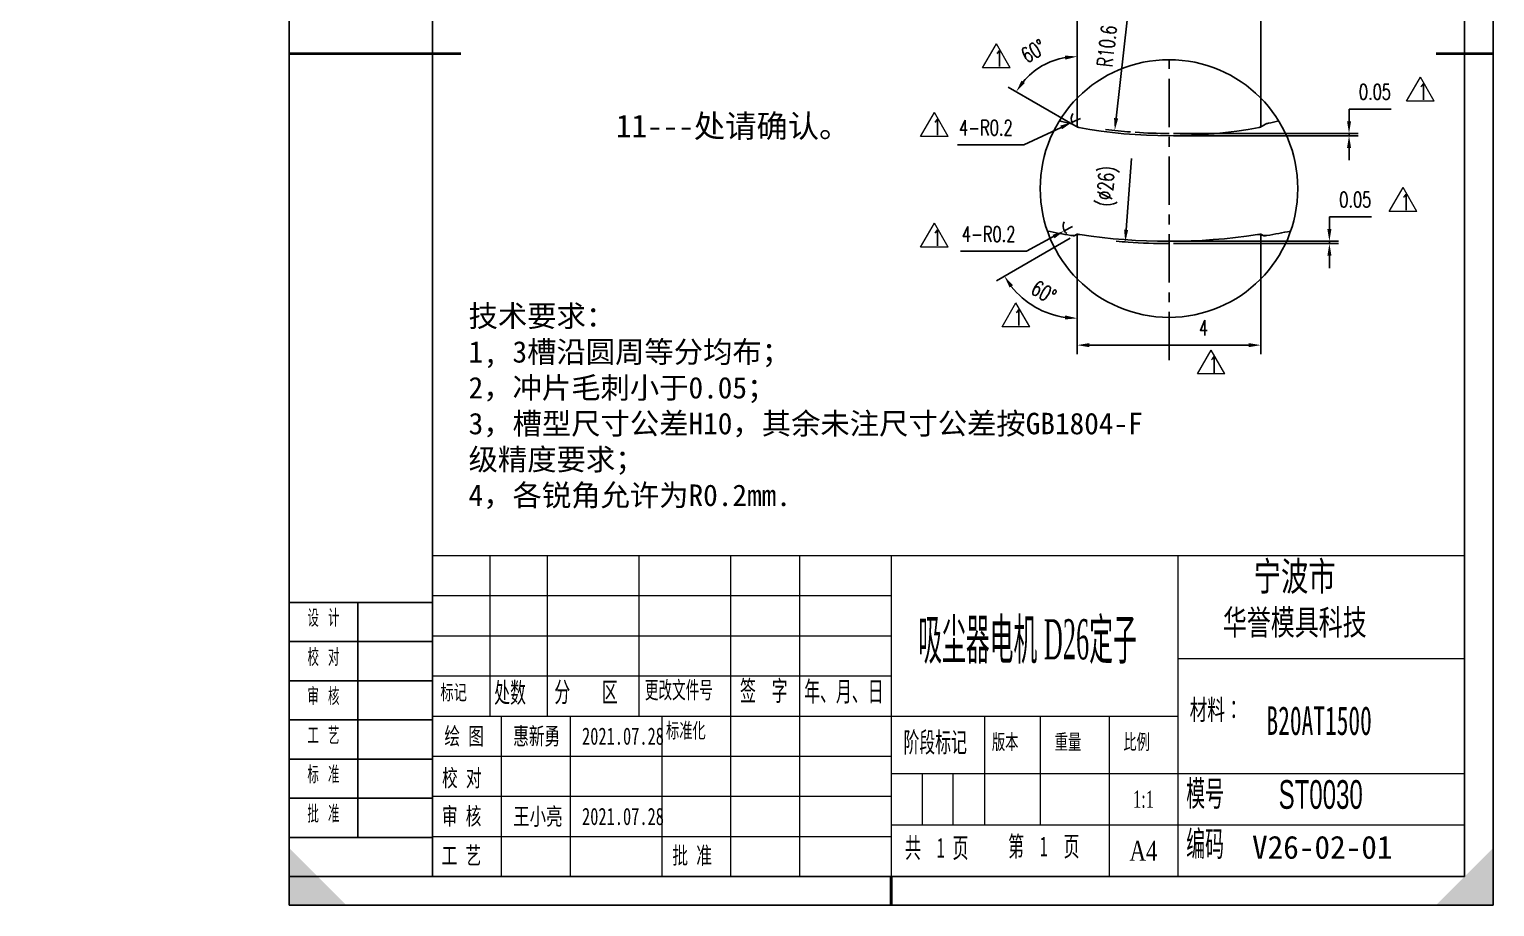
# Model space of a CAD drawing. Header units: millimetres. Extents: x 2517 to 77584, y 486 to 45347.
# Drawn here: x 3470.5 to 3566.3, y 864 to 921.4 of the extents above; entities that cross this region are included whole.
import ezdxf
from ezdxf.enums import TextEntityAlignment as Align

# ---------------------------------------------------------------- set-up
doc = ezdxf.new("R2010")
doc.units = ezdxf.units.MM
for name, pattern in [('CENTER', [50.8, 31.75, -6.35, 6.35, -6.35]), ('DIVIDE', [31.75, 12.7, -6.35, 0, -6.35, 0, -6.35]), ('SLD-实线', [0])]:
    doc.linetypes.add(name, pattern=pattern)
for name, color, linetype in [('01', 7, 'Continuous'), ('02', 1, 'Continuous'), ('CENTER', 1, 'CENTER'), ('DIM', 3, 'Continuous'), ('PART', 6, 'Continuous'), ('PH', 140, 'Continuous'), ('TEXT', 3, 'Continuous')]:
    doc.layers.add(name, color=color, linetype=linetype)
doc.layers.add('中心线', color=1, linetype='CENTER', lineweight=9)
doc.layers.add('双点划线', color=5, linetype='DIVIDE', lineweight=9)
doc.styles.add('BZZX', font='romans.shx', dxfattribs={"width": 0.8})
doc.styles.add('HZ', font='times.ttf', dxfattribs={"width": 0.8})
doc.styles.add('SLDTEXTSTYLE0', font='TXT', dxfattribs={"width": 0.7, "bigfont": 'bigfont'})
doc.styles.add('SLDTEXTSTYLE3', font='TXT', dxfattribs={"width": 0.6, "bigfont": 'bigfont'})
doc.styles.add('SLDTEXTSTYLE4', font='TXT', dxfattribs={"width": 0.7})
doc.styles.add('SLDTEXTSTYLE7', font='', dxfattribs={"width": 0.58})
doc.styles.get("Standard").update_dxf_attribs({"font": 'simfang.ttf'})
doc.styles.add('工程字', font='romans.shx', dxfattribs={"width": 0.7, "bigfont": 'gbcbig.shx'})
doc.styles.get('SLDTEXTSTYLE7').set_extended_font_data('SimSun')
doc.dimstyles.new('放大3倍', dxfattribs={"dimtxt": 1, "dimasz": 0.8, "dimexe": 0.6, "dimexo": 0.3, "dimtad": 1, "dimtoh": 1, "dimdec": 3, "dimlfac": 0.333333, "dimzin": 9, "dimdsep": 46, "dimtxsty": '工程字', "dimcen": 1, "dimclrd": 3, "dimclre": 3, "dimclrt": 4, "dimadec": 1, "dimazin": 0, "dimtfac": 0.7, "dimtdec": 3, "dimtmove": 0, "dimatfit": 3, "dimfxl": 1, "dimtolj": 1, "dimarcsym": 0})

# ---------------------------------------------------------------- blocks, each defined once
blk = doc.blocks.new('*U394')
at = {"layer": '01', "const_width": 0.5}
for points in [[(105, 297), (105, 287)], [(0, 148.5), (30, 148.5)], [(210, 148.5), (200, 148.5)], [(105, 0), (105, 5)]]:
    blk.add_lwpolyline(points, dxfattribs=at)
at = {"layer": '01'}
for points in [[(205, 292), (25, 292)], [(25, 292), (25, 5)], [(205, 5), (205, 292)], [(25, 5), (205, 5)]]:
    blk.add_lwpolyline(points, dxfattribs=at)
for points in [[(10, 297), (0, 297), (0, 287)], [(210, 287), (210, 297), (200, 297)], [(10, 0), (0, 0), (0, 10)], [(200, 0), (210, 0), (210, 10)]]:
    blk.add_solid(points, dxfattribs=at)
at = {"layer": '02'}
for points in [[(210, 297), (0, 297)], [(0, 297), (0, 0)], [(210, 0), (210, 297)], [(0, 0), (210, 0)]]:
    blk.add_lwpolyline(points, dxfattribs=at)
blk = doc.blocks.new('*D416')
at = {"layer": 'Defpoints', "color": 0, "transparency": 16777216}
for p in [(3539.01, 907.955), (3551.01, 907.955, 0), (3551.01, 900.699)]:
    blk.add_point(p, dxfattribs=at)
at = {"layer": 'PART', "color": 3, "lineweight": -2, "transparency": 16777216}
for p, q in [((3539.01, 907.655), (3539.01, 900.099)), ((3551.01, 907.655), (3551.01, 900.099)), ((3539.81, 900.699), (3550.21, 900.699))]:
    blk.add_line(p, q, dxfattribs=at)
at = {"layer": 'PART', "color": 3, "transparency": 16777216}
for points in [[(3539.81, 900.832), (3539.81, 900.565), (3539.01, 900.699)], [(3550.21, 900.832), (3550.21, 900.565), (3551.01, 900.699)]]:
    blk.add_solid(points, dxfattribs=at)
at = {"layer": 'PART', "color": 4, "transparency": 16777216, "insert": (3547.27, 901.824), "char_height": 1, "attachment_point": 5, "style": '工程字'}
blk.add_mtext('\\A1;4', dxfattribs=at)
blk = doc.blocks.new('*D417')
at = {"layer": 'Defpoints', "color": 0, "transparency": 16777216}
for p in [(3551.01, 922.715), (3539.01, 914.958), (3551.01, 914.958)]:
    blk.add_point(p, dxfattribs=at)
at = {"layer": 'PART', "color": 3, "lineweight": -2, "transparency": 16777216}
for p, q in [((3539.01, 915.258), (3539.01, 923.315)), ((3551.01, 915.258), (3551.01, 923.315)), ((3539.81, 922.715), (3550.21, 922.715))]:
    blk.add_line(p, q, dxfattribs=at)
at = {"layer": 'PART', "color": 3, "transparency": 16777216}
for points in [[(3539.81, 922.848), (3539.81, 922.582), (3539.01, 922.715)], [(3550.21, 922.848), (3550.21, 922.582), (3551.01, 922.715)]]:
    blk.add_solid(points, dxfattribs=at)
at = {"layer": 'PART', "color": 4, "transparency": 16777216, "insert": (3544.059, 923.84), "char_height": 1, "attachment_point": 5, "style": '工程字'}
blk.add_mtext('\\A1;4', dxfattribs=at)
blk = doc.blocks.new('*D418')
at = {"layer": 'Defpoints', "color": 0, "transparency": 16777216}
for p in [(3545.01, 914.539), (3545.01, 914.389), (3556.785, 914.539)]:
    blk.add_point(p, dxfattribs=at)
at = {"layer": 'PART', "color": 3, "lineweight": -2, "transparency": 16777216}
for p, q in [((3556.785, 915.339), (3556.785, 916.139)), ((3556.785, 916.139), (3559.543, 916.139)), ((3545.31, 914.539), (3557.385, 914.539)), ((3545.31, 914.389), (3557.385, 914.389)), ((3556.785, 914.389), (3556.785, 914.539)), ((3556.785, 913.589), (3556.785, 912.789))]:
    blk.add_line(p, q, dxfattribs=at)
at = {"layer": 'PART', "color": 3, "transparency": 16777216}
for points in [[(3556.652, 915.339), (3556.918, 915.339), (3556.785, 914.539)], [(3556.652, 913.589), (3556.918, 913.589), (3556.785, 914.389)]]:
    blk.add_solid(points, dxfattribs=at)
at = {"layer": 'PART', "color": 4, "transparency": 16777216, "insert": (3558.477, 917.264), "char_height": 1, "attachment_point": 5, "style": '工程字'}
blk.add_mtext('\\A1;0.05', dxfattribs=at)
blk = doc.blocks.new('*D419')
at = {"layer": 'Defpoints', "color": 0, "transparency": 16777216}
for p in [(3545.01, 907.489), (3545.01, 907.339), (3555.5, 907.489)]:
    blk.add_point(p, dxfattribs=at)
at = {"layer": 'PART', "color": 3, "lineweight": -2, "transparency": 16777216}
for p, q in [((3555.5, 908.289), (3555.5, 909.089)), ((3555.5, 909.089), (3558.259, 909.089)), ((3545.31, 907.489), (3556.1, 907.489)), ((3545.31, 907.339), (3556.1, 907.339)), ((3555.5, 907.339), (3555.5, 907.489)), ((3555.5, 906.539), (3555.5, 905.739))]:
    blk.add_line(p, q, dxfattribs=at)
at = {"layer": 'PART', "color": 3, "transparency": 16777216}
for points in [[(3555.367, 908.289), (3555.634, 908.289), (3555.5, 907.489)], [(3555.367, 906.539), (3555.634, 906.539), (3555.5, 907.339)]]:
    blk.add_solid(points, dxfattribs=at)
at = {"layer": 'PART', "color": 4, "transparency": 16777216, "insert": (3557.192, 910.214), "char_height": 1, "attachment_point": 5, "style": '工程字'}
blk.add_mtext('\\A1;0.05', dxfattribs=at)
blk = doc.blocks.new('*D407')
at = {"layer": 'Defpoints', "color": 0, "transparency": 16777216}
for p in [(3545.01, 946.339), (3541.461, 914.738)]:
    blk.add_point(p, dxfattribs=at)
at = {"layer": 'PART', "color": 3, "lineweight": -2, "transparency": 16777216}
blk.add_line((3542.292, 922.136), (3541.55, 915.533), dxfattribs=at)
blk.add_arc((3545.01, 946.339), 31.8, 262.51113, 265.47146, dxfattribs=at)
at = {"layer": 'PART', "color": 3, "transparency": 16777216}
blk.add_solid([(3541.418, 915.548), (3541.683, 915.518), (3541.461, 914.738)], dxfattribs=at)
at = {"layer": 'PART', "color": 4, "transparency": 16777216, "insert": (3540.948, 920.249), "char_height": 1, "attachment_point": 5, "rotation": 83.59218, "style": '工程字'}
blk.add_mtext('\\A1;R10.6', dxfattribs=at)
blk = doc.blocks.new('*D420')
at = {"layer": 'Defpoints', "color": 0, "transparency": 16777216}
for p in [(3547.871, 985.234), (3542.149, 907.444)]:
    blk.add_point(p, dxfattribs=at)
at = {"layer": 'PART', "color": 3, "lineweight": -2, "transparency": 16777216}
blk.add_line((3542.551, 912.913), (3542.207, 908.242), dxfattribs=at)
blk.add_arc((3545.01, 946.339), 39, 264.91126, 266.06707, dxfattribs=at)
at = {"layer": 'PART', "color": 3, "transparency": 16777216}
blk.add_solid([(3542.074, 908.252), (3542.34, 908.232), (3542.149, 907.444)], dxfattribs=at)
at = {"layer": 'PART', "color": 4, "transparency": 16777216, "insert": (3541.025, 911.078), "char_height": 1, "attachment_point": 5, "rotation": 85.79273, "style": '工程字'}
blk.add_mtext('\\A1;(∅26)', dxfattribs=at)
blk = doc.blocks.new('*D408')
at = {"layer": 'Defpoints', "color": 0, "transparency": 16777216}
for p in [(3538.162, 908.177), (3538.689, 908.463)]:
    blk.add_point(p, dxfattribs=at)
at = {"layer": 'PART', "color": 3, "lineweight": -2, "transparency": 16777216}
for p, q in [((3535.689, 906.834), (3537.459, 907.795)), ((3538.689, 908.463), (3538.162, 908.177)), ((3531.364, 906.834), (3535.689, 906.834))]:
    blk.add_line(p, q, dxfattribs=at)
blk.add_arc((3538.689, 908.463), 0.6, 151.20549, 231.878, dxfattribs=at)
at = {"layer": 'PART', "color": 3, "transparency": 16777216}
blk.add_solid([(3537.395, 907.912), (3537.522, 907.678), (3538.162, 908.177)], dxfattribs=at)
at = {"layer": 'PART', "color": 4, "transparency": 16777216, "insert": (3533.214, 907.959), "char_height": 1, "attachment_point": 5, "style": '工程字'}
blk.add_mtext('\\A1;4-R0.2', dxfattribs=at)
blk = doc.blocks.new('*D409')
at = {"layer": 'Defpoints', "color": 0, "transparency": 16777216}
for p in [(3538.678, 915.274), (3539.222, 915.528)]:
    blk.add_point(p, dxfattribs=at)
at = {"layer": 'PART', "color": 3, "lineweight": -2, "transparency": 16777216}
for p, q in [((3539.222, 915.528), (3538.678, 915.274)), ((3535.509, 913.793), (3537.953, 914.936)), ((3531.184, 913.793), (3535.509, 913.793))]:
    blk.add_line(p, q, dxfattribs=at)
blk.add_arc((3539.222, 915.528), 0.6, 147.75347, 211.35211, dxfattribs=at)
at = {"layer": 'PART', "color": 3, "transparency": 16777216}
blk.add_solid([(3537.897, 915.056), (3538.01, 914.815), (3538.678, 915.274)], dxfattribs=at)
at = {"layer": 'PART', "color": 4, "transparency": 16777216, "insert": (3533.034, 914.918), "char_height": 1, "attachment_point": 5, "style": '工程字'}
blk.add_mtext('\\A1;4-R0.2', dxfattribs=at)
blk = doc.blocks.new('*D421')
at = {"layer": 'Defpoints', "color": 0, "transparency": 16777216}
for p in [(3538.804, 907.836, 0), (3539.01, 907.955, 0), (3539.01, 907.955, 0), (3539.01, 907.682, 0), (3535.473, 903.741)]:
    blk.add_point(p, dxfattribs=at)
at = {"layer": 'PART', "color": 3, "lineweight": -2, "transparency": 16777216}
for p, q in [((3538.544, 907.686), (3533.725, 904.904)), ((3539.01, 907.382), (3539.01, 901.853))]:
    blk.add_line(p, q, dxfattribs=at)
blk.add_arc((3539.01, 907.955), 5.502, 218.33838, 261.66162, dxfattribs=at)
at = {"layer": 'PART', "color": 3, "transparency": 16777216}
for points in [[(3534.584, 904.468), (3534.805, 904.617), (3534.245, 905.204)], [(3538.222, 902.645), (3538.202, 902.379), (3539.01, 902.453)]]:
    blk.add_solid(points, dxfattribs=at)
at = {"layer": 'PART', "color": 4, "transparency": 16777216, "insert": (3536.821, 904.165), "char_height": 1, "attachment_point": 5, "rotation": 330, "style": '工程字'}
blk.add_mtext('\\A1;60°', dxfattribs=at)
blk = doc.blocks.new('*D422')
at = {"layer": 'Defpoints', "color": 0, "transparency": 16777216}
for p in [(3537.432, 919.292), (3539.01, 915.231), (3538.974, 914.978), (3539.01, 914.958), (3539.01, 914.958)]:
    blk.add_point(p, dxfattribs=at)
at = {"layer": 'PART', "color": 3, "lineweight": -2, "transparency": 16777216}
for p, q in [((3539.01, 915.531), (3539.01, 920.171)), ((3538.714, 915.128), (3534.495, 917.564))]:
    blk.add_line(p, q, dxfattribs=at)
blk.add_arc((3539.01, 914.958), 4.613, 99.94922, 140.05078, dxfattribs=at)
at = {"layer": 'PART', "color": 3, "transparency": 16777216}
for points in [[(3538.201, 919.634), (3538.224, 919.368), (3539.01, 919.571)], [(3535.583, 917.843), (3535.364, 917.996), (3535.015, 917.264)]]:
    blk.add_solid(points, dxfattribs=at)
at = {"layer": 'PART', "color": 4, "transparency": 16777216, "insert": (3536.141, 919.927), "char_height": 1, "attachment_point": 5, "rotation": 30, "style": '工程字'}
blk.add_mtext('\\A1;60°', dxfattribs=at)
blk = doc.blocks.new('bj1')
at = {"layer": '中心线'}
for p, q in [((-2.41, 0), (0, 4.17)), ((2.41, 0), (0, 4.17)), ((2.41, 0), (-2.41, 0))]:
    blk.add_line(p, q, dxfattribs=at)
at = {"layer": '中心线', "insert": (-0.51, 3.02), "char_height": 2.8, "width": 1.3542, "attachment_point": 1, "style": 'BZZX'}
blk.add_mtext('1', dxfattribs=at)

msp = doc.modelspace()

# ---------------------------------------------------------------- linework, layer by layer
at = {"color": 7, "linetype": 'SLD-实线', "lineweight": 15, "ltscale": 8}
for p, q in [((3496.8409, 886.9481), (3496.8409, 865.9481)), ((3496.8409, 886.9481), (3564.3409, 886.9481)), ((3500.5909, 886.9481), (3500.5909, 876.4481)), ((3504.3409, 886.9481), (3504.3409, 876.4481)), ((3510.3409, 886.9481), (3510.3409, 876.4481)), ((3516.3409, 886.9481), (3516.3409, 865.9481)), ((3520.8409, 886.9481), (3520.8409, 865.9481)), ((3526.8409, 886.9481), (3526.8409, 865.9481)), ((3545.5909, 886.9481), (3545.5909, 865.9481)), ((3545.5909, 880.1981), (3564.3409, 880.1981)), ((3496.8409, 879.0731), (3526.8409, 879.0731)), ((3496.8409, 876.4481), (3545.5909, 876.4481)), ((3501.3409, 876.4481), (3501.3409, 865.9481)), ((3505.8409, 876.4481), (3505.8409, 865.9481)), ((3511.8409, 876.4481), (3511.8409, 865.9481)), ((3536.5909, 876.4481), (3536.5909, 869.3231)), ((3541.0909, 876.4481), (3541.0909, 869.3231)), ((3496.8409, 873.8231), (3526.8409, 873.8231)), ((3526.8409, 872.6981), (3564.3409, 872.6981)), ((3526.8409, 869.3231), (3564.3409, 869.3231)), ((3541.0909, 869.3231), (3541.0909, 865.9481)), ((3496.8409, 865.9481), (3564.3409, 865.9481))]:
    msp.add_line(p, q, dxfattribs=at)
msp.add_line((3564.3409, 886.9481), (3564.3409, 865.9481))
at = {"color": 7, "linetype": 'SLD-实线', "lineweight": 0, "ltscale": 8}
for p, q in [((3496.8409, 884.3231), (3526.8409, 884.3231)), ((3496.8409, 881.6981), (3526.8409, 881.6981)), ((3532.9513, 876.4481), (3532.9513, 869.3231)), ((3528.8745, 872.6981), (3528.8745, 869.3231)), ((3530.8745, 872.6981), (3530.8745, 869.3231)), ((3496.8409, 871.1981), (3526.8409, 871.1981)), ((3496.8409, 868.5731), (3526.8409, 868.5731))]:
    msp.add_line(p, q, dxfattribs=at)
at = {"layer": '01'}
for p, q in [((3487.4659, 883.8749), (3496.8409, 883.8749)), ((3491.9659, 868.5091), (3491.9659, 883.8749)), ((3487.4659, 881.3139), (3496.8409, 881.3139)), ((3487.4659, 878.753), (3496.8409, 878.753)), ((3487.4659, 876.192), (3496.8409, 876.192)), ((3487.4659, 873.631), (3496.8409, 873.631)), ((3487.4659, 871.07), (3496.8409, 871.07)), ((3487.4659, 868.5091), (3496.8409, 868.5091))]:
    msp.add_line(p, q, dxfattribs=at)
at = {"layer": '02'}
msp.add_line((3487.4659, 865.9481), (3496.8409, 865.9481), dxfattribs=at)
at = {"layer": 'CENTER', "ltscale": 0.1}
msp.add_line((3545.0099, 899.707), (3545.0099, 919.7658), dxfattribs=at)
at = {"layer": 'PART', "color": 3}
for p, q in [((3539.0099, 915.2307), (3539.0099, 914.9577)), ((3551.0099, 915.2307), (3551.0099, 914.9577)), ((3538.6279, 915.1782), (3538.6064, 915.1907)), ((3539.0099, 914.9577), (3538.974, 914.9784)), ((3551.0099, 914.9577, 0), (3551.028, 914.9682, 0)), ((3551.3973, 915.1814, 0), (3551.4134, 915.1907, 0)), ((3539.0099, 907.9554, 0), (3538.8035, 907.8363, 0)), ((3539.0099, 907.9554, 0), (3539.0099, 907.6824, 0)), ((3551.0099, 907.9554, 0), (3551.2162, 907.8363, 0)), ((3551.0099, 907.9554, 0), (3551.0099, 907.6824, 0))]:
    msp.add_line(p, q, dxfattribs=at)
at = {"layer": 'PART', "color": 7}
for p, q in [((3538.9217, 915.0086), (3538.69, 915.1424)), ((3551.0981, 915.0086, 0), (3551.3297, 915.1424, 0))]:
    msp.add_line(p, q, dxfattribs=at)
for centre, radius, start, end in [((3545.0099, 946.3393), 31.8, 256.965592, 258.210549), ((3545.0099, 946.3393), 31.8, 281.789451, 283.034408), ((3538.39, 914.6228), 0.6, 60, 78.210549), ((3539.2217, 915.5283), 0.6, 240, 259.360342), ((3545.0099, 946.3393), 31.95, 259.360342, 280.639658), ((3550.7981, 915.5283), 0.6, 280.639658, 300), ((3551.6297, 914.6228), 0.6, 101.789451, 120), ((3545.0099, 946.3393), 39, 258.23481, 260.52589), ((3538.6892, 908.4631), 0.6, 260.52589, 289.911405), ((3539.0978, 907.3348), 0.6, 81.381103, 109.911405), ((3545.0099, 946.3393), 38.85, 261.381103, 278.5757), ((3550.8925, 907.3303), 0.6, 70.045399, 98.5757), ((3551.302, 908.4583), 0.6, 250.045399, 279.430914), ((3545.0099, 946.3393), 39, 279.430914, 281.76519)]:
    msp.add_arc(centre, radius, start, end, dxfattribs=at)
at = {"layer": 'PART', "color": 3}
for radius, start, end in [(31.8, 258.336543, 258.383019), (31.95, 259.175961, 259.248479), (31.8, 266.011984, 270), (31.95, 280.759008, 280.824039), (31.8, 281.616981, 281.651056), (39, 260.73868, 260.843215), (38.85, 261.115672, 261.231704), (38.85, 278.7921, 278.884328), (39, 279.156785, 279.302953), (39, 266.067072, 270)]:
    msp.add_arc((3545.0099, 946.3393), radius, start, end, dxfattribs=at)
at = {"layer": 'TEXT', "color": 3}
msp.add_circle((3545.0099, 910.9393, 0), 8.4243, dxfattribs=at)
at = {"layer": '双点划线'}
for radius, start, end in [(52, 279.430914, 279.430914), (51.8, 261.4243, 261.4243), (51.8, 278.5757, 278.5757)]:
    msp.add_arc((3435.5732, 941.9942), radius, start, end, dxfattribs=at)

# ---------------------------------------------------------------- block references
at = {"xscale": 0.375, "yscale": 0.375, "zscale": 0.375}
msp.add_blockref('*U394', (3487.4659, 864.0731), dxfattribs=at)
at = {"layer": 'PH', "xscale": 0.375, "yscale": 0.375, "zscale": 0.375}
for p in [(3533.7203, 918.8371), (3561.4485, 916.6618), (3529.6641, 914.3482), (3560.3189, 909.4463), (3529.6678, 907.1021), (3534.9945, 901.9022), (3547.7679, 898.8148)]:
    msp.add_blockref('bj1', p, dxfattribs=at)

# ---------------------------------------------------------------- texts
at = {"layer": 'DIM', "style": 'HZ'}
for s, height, width, p, p2 in [(' 吸尘器电机 D26定子 ', 2.625, 0.412605, (3528.1842, 880.1532), (3543.3326, 880.1532)), ('1:1', 1.125, 0.65021, (3542.6509, 870.4481), (3544.031, 870.4481)), ('A4', 1.3125, 0.772193, (3542.4264, 866.9793), (3544.2554, 866.9793))]:
    msp.add_text(s, height=height, dxfattribs=dict(at, width=width)).set_placement(p, p2, align=Align.FIT)
at = {"layer": 'DIM', "attachment_point": 1}
for s, insert, char_height, width in [('{\\fSimSun|b0|i0|c134|p2;\\C2;11---处请确认。}', (3508.8363, 915.7787), 1.5, 60.82125), ('技术要求：\\P1, 3槽沿圆周等分均布；\\P2，冲片毛刺小于0.05；\\P3，槽型尺寸公差H10，其余未注尺寸公差按GB1804-F级精度要求；\\P4，各锐角允许为R0.2mm.\\P   ', (3499.2037, 903.3079), 1.40625, 45.641052)]:
    msp.add_mtext(s, dxfattribs=dict(at, insert=insert, char_height=char_height, width=width))
at = {"layer": 'DIM', "color": 7, "linetype": 'Continuous', "lineweight": 0, "ltscale": 8, "insert": (3546.9734, 886.5185), "char_height": 1.875, "attachment_point": 1, "style": 'SLDTEXTSTYLE0'}
msp.add_mtext('{\\fSimSun|b0|i0|c134|p6;\\C2;\\c130814;    宁波市\\P\\fSimSun|b0|i0|c134|p2;\\H0.875x;\\C0;  华誉模具科技}', dxfattribs=at)
at = {"layer": 'DIM', "color": 3, "linetype": 'Continuous', "lineweight": 0, "ltscale": 8, "attachment_point": 1}
for s, insert, char_height, style in [('设 计', (3488.6674, 883.4088), 1.125, 'SLDTEXTSTYLE3'), ('校 对', (3488.6674, 880.8478), 1.125, 'SLDTEXTSTYLE3'), ('审 核', (3488.6674, 878.2868), 1.125, 'SLDTEXTSTYLE3'), ('标记', (3497.3625, 878.5219), 1.125, 'SLDTEXTSTYLE0'), ('材料：', (3546.3604, 877.5543), 1.5, 'SLDTEXTSTYLE0'), ('{\\fSimSun|b0|i0|c134|p32;B20AT1500}', (3551.3853, 877.0842), 1.875, 'SLDTEXTSTYLE3'), ('标准化', (3512.1138, 876.0283), 1.125, 'SLDTEXTSTYLE0'), ('工 艺', (3488.6674, 875.7259), 1.125, 'SLDTEXTSTYLE3'), ('绘 图', (3497.6227, 875.6954), 1.125, 'SLDTEXTSTYLE4'), ('惠新勇', (3502.1227, 875.6954), 1.125, 'SLDTEXTSTYLE4'), ('2021.07.28', (3506.6227, 875.6954), 1.125, 'SLDTEXTSTYLE4'), ('版本', (3533.4312, 875.2785), 1.125, 'SLDTEXTSTYLE0'), ('重量', (3537.5349, 875.2785), 1.125, 'SLDTEXTSTYLE0'), ('比例', (3542.0248, 875.2842), 1.125, 'SLDTEXTSTYLE0'), ('标 准', (3488.6674, 873.1649), 1.125, 'SLDTEXTSTYLE3'), ('校 对', (3497.4702, 872.9601), 1.125, 'SLDTEXTSTYLE4'), ('模号', (3546.1342, 872.2539), 1.875, 'SLDTEXTSTYLE3'), ('{\\fArial|b0|i0|c0|p32;ST0030}', (3552.1797, 872.2539), 1.875, 'SLDTEXTSTYLE3'), ('批 准', (3488.6674, 870.6039), 1.125, 'SLDTEXTSTYLE3'), ('审 核', (3497.4576, 870.4656), 1.125, 'SLDTEXTSTYLE4'), ('{\\fSimSun|b0|i0|c134|p32;王小亮}', (3502.1227, 870.4454), 1.125, 'SLDTEXTSTYLE4'), ('2021.07.28', (3506.6227, 870.4454), 1.125, 'SLDTEXTSTYLE4'), ('编码{\\fArial|b0|i0|c0|p32;}', (3546.1342, 868.9691), 1.875, 'SLDTEXTSTYLE3'), ('{\\fFangSong|b0|i0|c134|p49;\\W1;\\C256;V26-02-01}', (3550.4415, 868.6152), 1.5, 'SLDTEXTSTYLE3'), ('工 艺', (3497.4422, 867.884), 1.125, 'SLDTEXTSTYLE4'), ('批 准', (3512.533, 867.8965), 1.125, 'SLDTEXTSTYLE4')]:
    msp.add_mtext(s, dxfattribs=dict(at, insert=insert, char_height=char_height, style=style))
at = {"layer": 'DIM', "color": 3, "attachment_point": 1, "style": 'SLDTEXTSTYLE7'}
for s, insert, char_height, width in [('处数', (3500.8783, 878.6313), 1.3125, 3.122339), ('分    区', (3504.8117, 878.6718), 1.3125, 4.987629), ('更改文件号', (3510.7319, 878.7123), 1.125, 5.271482), ('签  字', (3516.9544, 878.7565), 1.3125, 3.682923), ('年、月、日', (3521.1532, 878.7123), 1.3125, 5.312037), ('阶段标记', (3527.6429, 875.3884), 1.3125, 4.853084), (' 共  1 页', (3527.2309, 868.4873), 1.3125, 5.01124), ('第  1  页', (3534.491, 868.5818), 1.3125, 5.048589)]:
    msp.add_mtext(s, dxfattribs=dict(at, insert=insert, char_height=char_height, width=width))

# ---------------------------------------------------------------- dimensions: what is measured, and where the dimension line sits
at = {"layer": 'PART'}
dim = msp.add_diameter_dim_2p(p1=(3547.8711, 985.2342), p2=(3542.1486, 907.4444), text='(<>)', dimstyle='放大3倍', dxfattribs=at)
dim.commit()
dim.dimension.update_dxf_attribs({"geometry": '*D420', "text_midpoint": (3542.4085, 910.9765), "dimtype": 163})
dim = msp.add_radius_dim(center=(3545.0099, 946.3393), mpoint=(3541.4609, 914.7379), dimstyle='放大3倍', dxfattribs=at)
dim.commit()
dim.dimension.update_dxf_attribs({"geometry": '*D407', "text_midpoint": (3542.0657, 920.1238), "dimtype": 164})
for base, p1, p2, picture, middle in [((3551.0099, 922.7151), (3539.0099, 914.9577), (3551.0099, 914.9577), '*D417', (3544.0594, 922.7151)), ((3551.0099, 900.6988), (3539.0099, 907.9554), (3551.0099, 907.9554, 0), '*D416', (3547.2695, 900.6988))]:
    dim = msp.add_linear_dim(base=base, p1=p1, p2=p2, dimstyle='放大3倍', dxfattribs=at)
    dim.commit()
    dim.dimension.update_dxf_attribs({"geometry": picture, "text_midpoint": middle, "dimtype": 160})
for base, line1, line2, picture, middle in [((3537.4322, 919.2924), ((3539.0099, 914.9577), (3538.974, 914.9784)), ((3539.0099, 915.2307), (3539.0099, 914.9577)), '*D422', (3536.1409, 919.9268)), ((3535.4733, 903.7407), ((3539.0099, 907.9554, 0), (3539.0099, 907.6824, 0)), ((3539.0099, 907.9554, 0), (3538.8035, 907.8363, 0)), '*D421', (3536.8214, 904.1649))]:
    dim = msp.add_angular_dim_2l(base=base, line1=line1, line2=line2, dimstyle='放大3倍', override={"dimadec": 0}, dxfattribs=at)
    dim.commit()
    dim.dimension.update_dxf_attribs({"geometry": picture, "text_midpoint": middle})
for base, p1, p2, picture, middle in [((3556.7849, 914.5393), (3545.0099, 914.3893), (3545.0099, 914.5393), '*D418', (3558.4765, 917.2643)), ((3555.5005, 907.4893), (3545.0099, 907.3393), (3545.0099, 907.4893), '*D419', (3557.1921, 910.2143))]:
    dim = msp.add_linear_dim(base=base, p1=p1, p2=p2, angle=90, dimstyle='放大3倍', dxfattribs=at)
    dim.commit()
    dim.dimension.update_dxf_attribs({"geometry": picture, "text_midpoint": middle})
for center, mpoint, picture, middle in [((3539.2217, 915.5283), (3538.6781, 915.2742), '*D409', (3533.034, 913.7931)), ((3538.6892, 908.4631), (3538.1619, 908.1767), '*D408', (3533.2144, 906.8343))]:
    dim = msp.add_radius_dim(center=center, mpoint=mpoint, text='4-<>', dimstyle='放大3倍', dxfattribs=at)
    dim.commit()
    dim.dimension.update_dxf_attribs({"geometry": picture, "text_midpoint": middle, "dimtype": 164})

doc.saveas('drawing.dxf')
